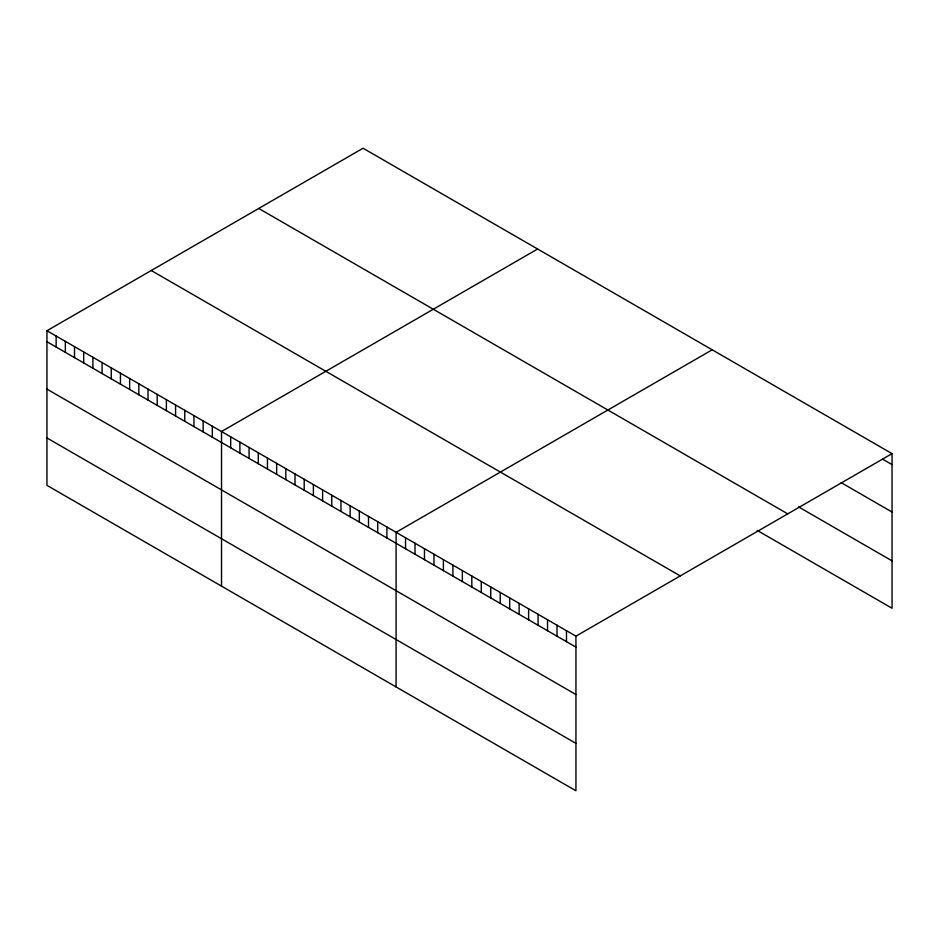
<?xml version="1.0" encoding="UTF-8"?>
<svg xmlns="http://www.w3.org/2000/svg" width="939" height="939" viewBox="0 0 939 939"><rect width="100%" height="100%" fill="white"/><g stroke="black" fill="none" stroke-linecap="round" stroke-linejoin="round"><path stroke-width="1.41" d="M46.95 330.739L575.936 636.149L575.936 790.767L46.95 485.357L46.95 330.739L363.064 148.233L892.05 453.643L892.05 608.261L757.163 530.382M537.624 249.011L221.522 431.517L221.522 586.147M712.196 349.801L396.082 532.307L396.082 686.925M575.936 636.149L892.05 453.643M882.59 459.148L892.05 464.617M841.168 482.646L892.05 512.025M798.573 506.896L892.05 560.865M258.741 208.458L787.739 513.868M151.261 270.514L680.259 575.924M46.95 341.714L575.936 647.124M46.95 389.122L575.936 694.52M46.95 437.961L575.936 743.359M566.475 630.679L566.475 641.654M557.003 625.21L557.003 636.196M547.543 619.752L547.543 630.726M538.07 614.282L538.07 625.257M528.61 608.824L528.61 619.799M519.138 603.354L519.138 614.329M509.677 597.885L509.677 608.859M500.205 592.427L500.205 603.401M490.745 586.957L490.745 597.932M481.273 581.487L481.273 592.474M471.812 576.03L471.812 587.004M462.34 570.56L462.34 581.534M452.88 565.102L452.88 576.077M443.408 559.632L443.408 570.607M433.947 554.163L433.947 565.137M424.487 548.705L424.487 559.679M415.015 543.235L415.015 554.21M405.554 537.777L405.554 548.752M386.891 527.002L386.891 537.977M377.713 521.697L377.713 532.671M368.522 516.391L368.522 527.366M359.332 511.086L359.332 522.061M350.141 505.781L350.141 516.755M340.951 500.475L340.951 511.45M331.772 495.17L331.772 506.156M322.582 489.876L322.582 500.851M313.391 484.571L313.391 495.546M304.201 479.266L304.201 490.24M295.022 473.96L295.022 484.935M285.832 468.655L285.832 479.629M276.641 463.35L276.641 474.324M267.451 458.044L267.451 469.019M258.272 452.739L258.272 463.713M249.081 447.434L249.081 458.408M239.891 442.128L239.891 453.103M230.701 436.823L230.701 447.797M212.331 426.212L212.331 437.198M203.141 420.907L203.141 431.893M193.95 415.613L193.95 426.588M184.76 410.308L184.76 421.282M175.581 405.002L175.581 415.977M166.391 399.697L166.391 410.672M157.2 394.392L157.2 405.366M148.01 389.086L148.01 400.061M138.831 383.781L138.831 394.756M129.641 378.476L129.641 389.45M120.45 373.17L120.45 384.145M111.26 367.865L111.26 378.84M102.081 362.56L102.081 373.534M92.891 357.254L92.891 368.229M83.7 351.949L83.7 362.935M74.51 346.655L74.51 357.63M65.331 341.35L65.331 352.325M56.14 336.045L56.14 347.019"/></g></svg>
